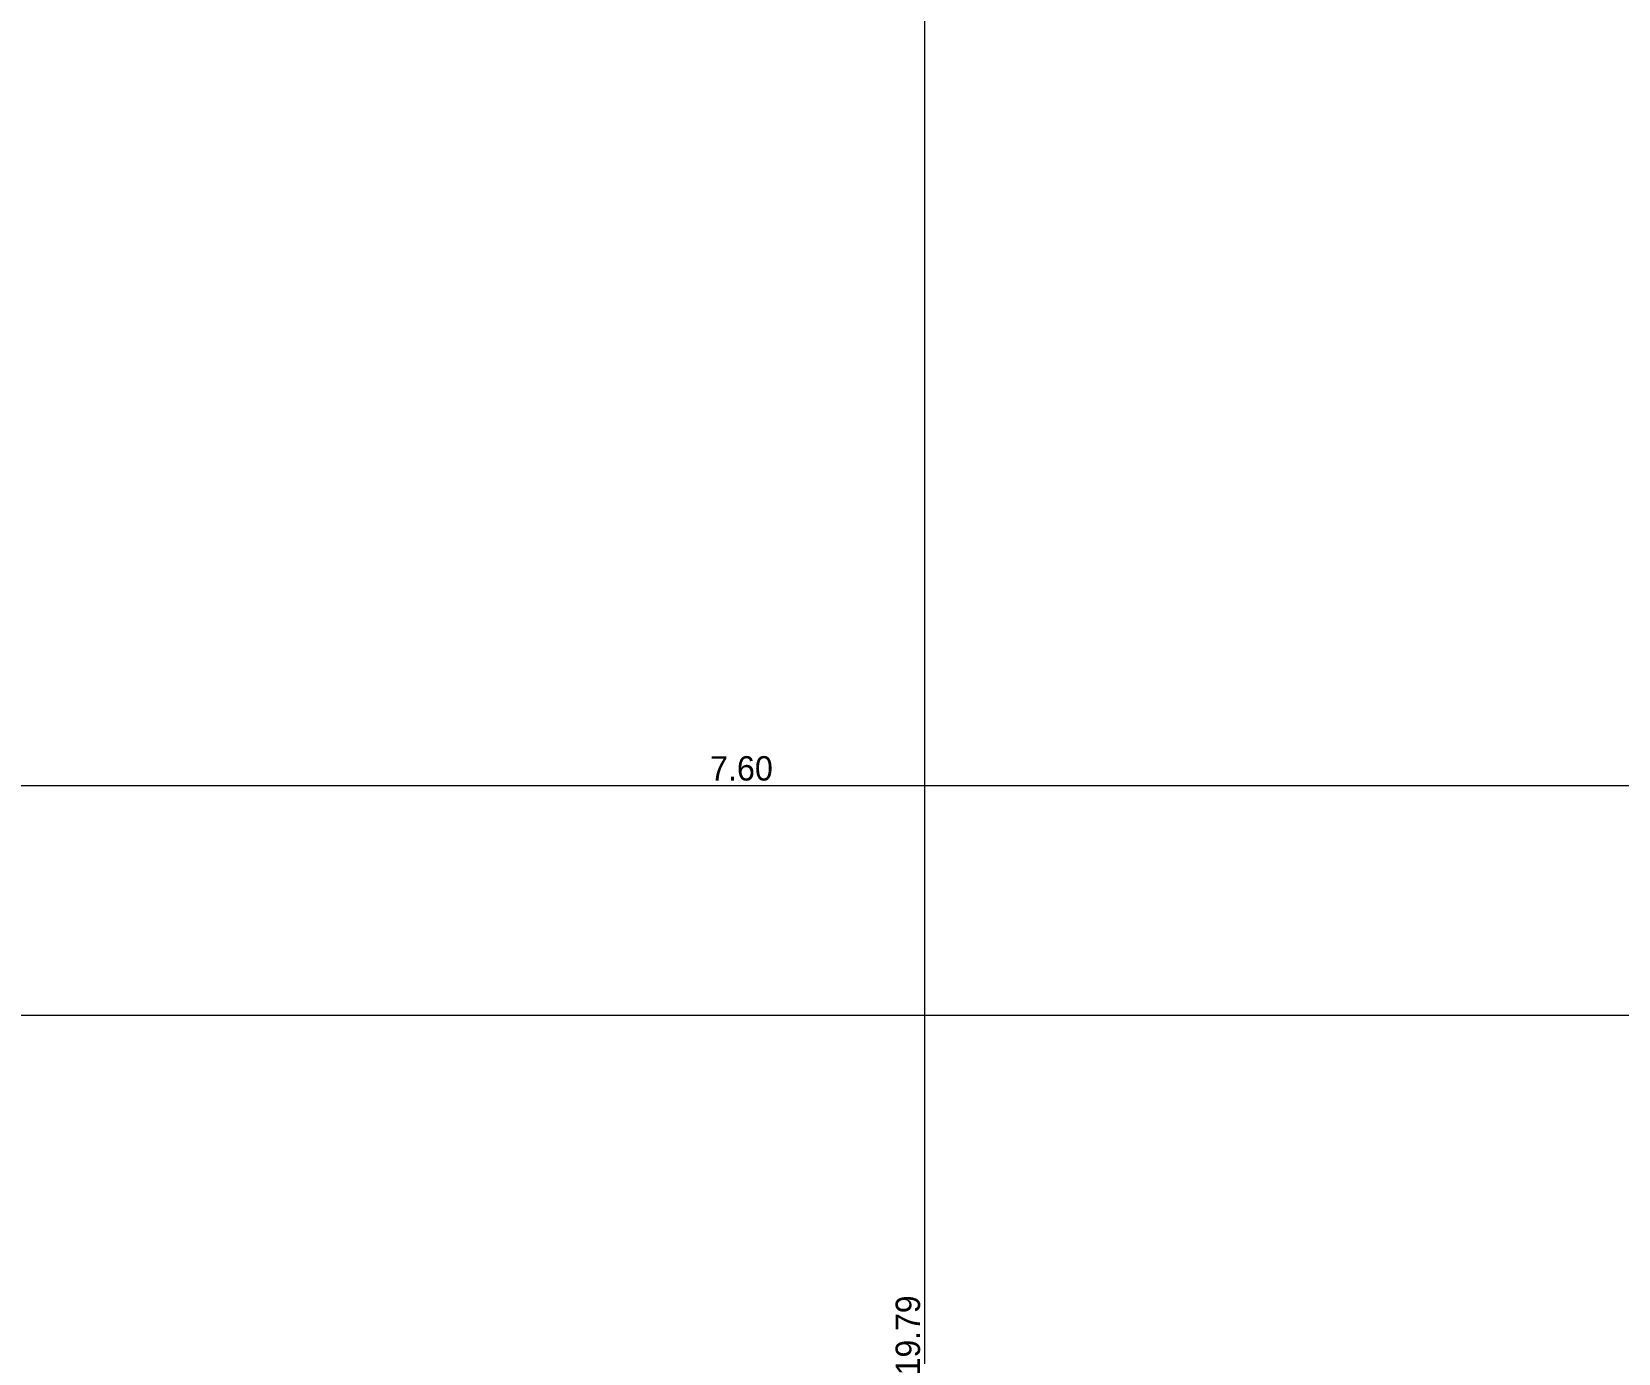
# Model space of a CAD drawing. Header units: millimetres. Extents: x -3497 to 2618, y -1809 to 2456.
# Drawn here: x -1824 to -1303, y -260 to 174 of the extents above; entities that cross this region are included whole.
import ezdxf
from ezdxf.enums import TextEntityAlignment as Align

# ---------------------------------------------------------------- set-up
doc = ezdxf.new("R2010")
doc.units = ezdxf.units.MM
doc.header["$LTSCALE"] = 100
doc.layers.add('20-Beton', color=9, linetype='Continuous', true_color=0x808080)
doc.layers.add('50-Sanitärapparate', color=6, linetype='Continuous', true_color=0xff00ff)
doc.styles.add('Arial', font='arial.ttf')

# ---------------------------------------------------------------- blocks, each defined once
blk = doc.blocks.new('AnonymMegaMac_nNn0918')
at = {"layer": '20-Beton', "color": 8, "linetype": 'Continuous', "lineweight": 13, "true_color": 0x808080}
blk.add_line((-1967.7, -73.5), (-1207.7, -73.5), dxfattribs=at)
at = {"layer": '20-Beton', "color": 8, "linetype": 'Continuous', "lineweight": 18, "true_color": 0x808080, "style": 'Arial', "width": 0.951031}
blk.add_text('7.60', height=8, dxfattribs=at).set_placement((-1601.7, -71.91), (-1581.04, -71.91), align=Align.FIT)
blk = doc.blocks.new('AnonymMegaMac_nNn01141')
at = {"layer": '20-Beton', "color": 8, "linetype": 'Continuous', "lineweight": 13, "true_color": 0x808080}
blk.add_line((-1531.11, -1238.05), (-1531.11, 740.85), dxfattribs=at)
at = {"layer": '20-Beton', "color": 8, "linetype": 'Continuous', "lineweight": 18, "true_color": 0x808080, "style": 'Arial', "width": 0.939003}
blk.add_text('19.79', height=8, rotation=90, dxfattribs=at).set_placement((-1532.7, -267.28), (-1532.7, -241.05), align=Align.FIT)

msp = doc.modelspace()

# ---------------------------------------------------------------- linework, layer by layer
at = {"layer": '50-Sanitärapparate', "color": 8, "linetype": 'Continuous', "lineweight": 13, "true_color": 0x808080}
msp.add_lwpolyline([(812.26, -149.08), (-2405.2, -149.08)], dxfattribs=at)

# ---------------------------------------------------------------- block references
for name in ['AnonymMegaMac_nNn01141', 'AnonymMegaMac_nNn0918']:
    msp.add_blockref(name, (0, 0))

doc.saveas('drawing.dxf')
